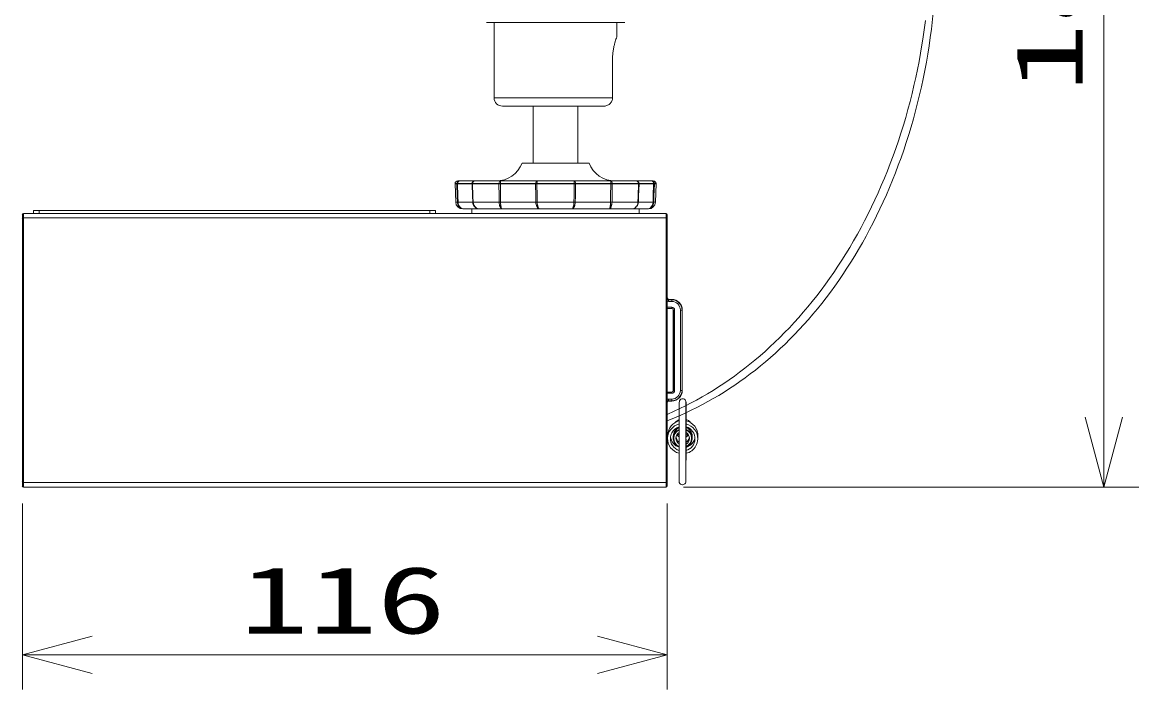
# Model space of a CAD drawing. Units: millimetres on the paper. Extents: x -62 to 65, y -59 to 59.
# Drawn here: x 4.05 to 44.03, y -0.3 to 23.59 of the extents above; entities that cross this region are included whole.
import ezdxf
from ezdxf.enums import TextEntityAlignment as Align

# ---------------------------------------------------------------- set-up
doc = ezdxf.new("R2010")
doc.units = ezdxf.units.MM
for name, color, linetype, lineweight in [('0-2_GAIKEI', 4, 'Continuous', 9), ('0-3_SUNPO', 7, 'Continuous', 9), ('0-4_0', 7, 'Continuous', 9)]:
    doc.layers.add(name, color=color, linetype=linetype, lineweight=lineweight)
doc.styles.add('ＭＳ ゴシック', font='')
doc.styles.get('ＭＳ ゴシック').set_extended_font_data('MS Gothic')

# ---------------------------------------------------------------- blocks, each defined once
blk = doc.blocks.new('_Open30')
at = {"layer": '0-4_0'}
blk.add_line((0, 0), (-1, 0), dxfattribs=at)
blk.add_lwpolyline([(-1, 0.2679), (0, 0), (-1, -0.2679)], dxfattribs=at)

msp = doc.modelspace()

# ---------------------------------------------------------------- linework, layer by layer
at = {"layer": '0-2_GAIKEI', "color": 7}
for p, q in [((20.666, 23.586), (25.626, 23.586)), ((20.946, 20.886), (20.946, 23.586)), ((25.346, 23.086), (25.346, 23.586)), ((25.34, 23.07), (25.323, 23.022)), ((25.346, 23.086), (25.34, 23.07)), ((25.188, 22.266), (25.188, 20.886)), ((24.86, 20.586), (21.246, 20.586)), ((22.346, 18.548), (22.346, 20.586)), ((23.946, 18.548), (23.946, 20.586)), ((24.346, 18.548), (21.946, 18.548)), ((4.046, 16.706), (4.046, 6.991)), ((4.088, 16.748), (27.104, 16.748)), ((27.146, 16.706), (27.146, 6.991)), ((27.104, 6.948), (4.088, 6.948))]:
    msp.add_line(p, q, dxfattribs=at)
at = {"layer": '0-2_GAIKEI'}
for p, q in [((25.188, 20.886), (20.946, 20.886)), ((19.546, 17.812), (21.117, 17.812)), ((19.546, 17.812), (19.546, 17.808)), ((26.746, 17.808), (19.546, 17.808)), ((19.569, 17.15), (19.546, 17.808)), ((19.609, 17.808), (19.609, 17.812)), ((19.633, 17.812), (19.633, 17.808)), ((26.646, 17.908), (19.646, 17.908)), ((20.155, 17.808), (20.155, 17.812)), ((20.173, 17.812), (20.172, 17.808)), ((21.117, 17.808), (21.117, 17.812)), ((21.135, 17.812), (21.117, 17.812)), ((21.169, 17.812), (21.135, 17.812)), ((22.429, 17.812), (21.169, 17.812)), ((21.169, 17.812), (21.169, 17.808)), ((22.429, 17.808), (22.429, 17.812)), ((22.459, 17.812), (22.429, 17.812)), ((22.478, 17.812), (22.459, 17.812)), ((22.478, 17.812), (26.12, 17.812)), ((22.478, 17.812), (22.478, 17.808)), ((23.814, 17.808), (23.814, 17.812)), ((23.863, 17.812), (23.863, 17.808)), ((25.123, 17.808), (25.123, 17.812)), ((25.175, 17.812), (25.175, 17.808)), ((26.12, 17.808), (26.12, 17.812)), ((26.129, 17.812), (26.12, 17.812)), ((26.137, 17.812), (26.129, 17.812)), ((26.659, 17.812), (26.137, 17.812)), ((26.137, 17.812), (26.137, 17.808)), ((26.659, 17.808), (26.659, 17.812)), ((26.678, 17.812), (26.659, 17.812)), ((26.683, 17.812), (26.678, 17.812)), ((26.683, 17.812), (26.746, 17.812)), ((26.683, 17.812), (26.684, 17.808)), ((26.723, 17.15), (26.746, 17.808)), ((26.746, 17.812), (26.746, 17.808)), ((4.446, 16.748), (4.446, 16.848)), ((18.846, 16.848), (4.446, 16.848)), ((4.646, 16.748), (4.646, 16.848)), ((18.646, 16.748), (18.646, 16.848)), ((18.846, 16.748), (18.846, 16.848)), ((26.723, 17.15), (19.569, 17.15)), ((19.819, 16.908), (26.473, 16.908)), ((20.146, 16.748), (20.146, 16.908)), ((26.146, 16.748), (26.146, 16.908)), ((4.088, 16.748), (4.088, 6.948)), ((4.088, 16.582), (27.104, 16.582)), ((27.104, 16.748), (27.104, 6.948)), ((27.195, 13.657), (27.195, 13.597)), ((27.195, 13.657), (27.305, 13.657)), ((27.195, 13.597), (27.305, 13.597)), ((27.216, 13.667), (27.305, 13.667)), ((27.305, 13.657), (27.305, 13.597)), ((27.146, 13.39), (27.306, 13.39)), ((27.146, 13.348), (27.306, 13.348)), ((27.146, 13.345), (27.306, 13.345)), ((27.306, 13.39), (27.306, 13.345)), ((27.408, 13.288), (27.363, 13.288)), ((27.363, 13.288), (27.363, 10.408)), ((27.365, 13.288), (27.365, 10.408)), ((27.408, 13.288), (27.408, 10.408)), ((27.615, 10.409), (27.615, 13.287)), ((27.675, 13.287), (27.615, 13.287)), ((27.675, 10.409), (27.675, 13.287)), ((27.685, 10.409), (27.685, 13.287)), ((27.408, 10.408), (27.363, 10.408)), ((27.675, 10.409), (27.615, 10.409)), ((27.146, 10.352), (27.306, 10.352)), ((27.146, 10.349), (27.306, 10.349)), ((27.146, 10.306), (27.306, 10.306)), ((27.195, 10.099), (27.305, 10.099)), ((27.195, 10.039), (27.195, 10.099)), ((27.195, 10.039), (27.305, 10.039)), ((27.216, 10.029), (27.305, 10.029)), ((27.305, 10.039), (27.305, 10.099)), ((27.306, 10.306), (27.306, 10.352)), ((27.82, 8.846), (27.818, 9.921)), ((27.159, 8.704), (27.163, 8.817)), ((27.822, 8.903), (27.82, 8.838)), ((27.82, 8.846), (27.82, 8.84)), ((27.36, 8.71), (27.362, 8.775)), ((27.819, 8.546), (27.813, 7.258)), ((27.822, 8.643), (27.819, 8.558)), ((28.039, 8.684), (28.042, 8.75)), ((28.238, 8.663), (28.243, 8.776)), ((27.104, 7.114), (4.088, 7.114))]:
    msp.add_line(p, q, dxfattribs=at)
for points in [[(36.394, 23.655), (36.315, 23.067), (36.22, 22.481), (36.167, 22.189), (36.11, 21.898), (36.049, 21.609), (35.984, 21.32), (35.916, 21.033), (35.844, 20.748), (35.768, 20.464), (35.688, 20.182), (35.605, 19.902), (35.518, 19.624), (35.428, 19.348), (35.334, 19.074), (35.237, 18.803), (35.136, 18.533), (35.032, 18.267), (34.924, 18.003), (34.814, 17.743), (34.7, 17.484), (34.584, 17.229), (34.464, 16.976), (34.341, 16.728), (34.215, 16.481), (34.087, 16.239), (33.955, 15.999), (33.821, 15.763), (33.684, 15.53), (33.545, 15.301), (33.403, 15.075), (33.258, 14.853), (33.111, 14.634), (32.962, 14.42), (32.81, 14.208)], [(36.676, 23.937), (36.609, 23.34), (36.569, 23.043), (36.526, 22.746), (36.479, 22.45), (36.427, 22.155), (36.372, 21.861), (36.313, 21.568), (36.251, 21.277), (36.184, 20.987), (36.114, 20.699), (36.04, 20.413), (35.962, 20.129), (35.881, 19.847), (35.796, 19.567), (35.708, 19.289), (35.617, 19.014), (35.521, 18.74), (35.423, 18.47), (35.321, 18.202), (35.216, 17.938), (35.108, 17.675), (34.997, 17.417), (34.882, 17.16), (34.765, 16.908), (34.645, 16.658), (34.522, 16.412), (34.395, 16.168), (34.267, 15.929), (34.135, 15.692), (34.001, 15.459), (33.864, 15.23), (33.725, 15.004), (33.583, 14.782), (33.439, 14.564)], [(19.63, 17.15), (19.623, 17.359), (19.609, 17.808)], [(19.633, 17.808), (19.647, 17.359), (19.654, 17.15)], [(20.178, 17.15), (20.171, 17.359), (20.155, 17.808)], [(20.172, 17.808), (20.188, 17.359), (20.195, 17.15)], [(21.124, 17.15), (21.122, 17.359), (21.117, 17.808)], [(21.169, 17.808), (21.174, 17.359), (21.176, 17.15)], [(22.44, 17.15), (22.437, 17.359), (22.429, 17.808)], [(22.478, 17.808), (22.486, 17.359), (22.489, 17.15)], [(23.803, 17.15), (23.806, 17.359), (23.814, 17.808)], [(23.863, 17.808), (23.855, 17.359), (23.852, 17.15)], [(25.116, 17.15), (25.118, 17.359), (25.123, 17.808)], [(25.175, 17.808), (25.17, 17.359), (25.168, 17.15)], [(26.097, 17.15), (26.104, 17.359), (26.12, 17.808)], [(26.137, 17.808), (26.121, 17.359), (26.114, 17.15)], [(26.638, 17.15), (26.645, 17.359), (26.659, 17.808)], [(26.684, 17.808), (26.669, 17.359), (26.662, 17.15)], [(33.439, 14.564), (33.292, 14.349), (33.143, 14.138), (32.992, 13.93), (32.839, 13.728), (32.683, 13.527), (32.526, 13.332), (32.365, 13.14), (32.204, 12.952), (32.04, 12.768), (31.875, 12.588), (31.707, 12.411), (31.538, 12.239), (31.366, 12.07), (31.193, 11.906), (31.018, 11.744), (30.842, 11.588), (30.664, 11.435), (30.484, 11.286), (30.303, 11.14), (30.12, 10.999), (29.935, 10.862), (29.749, 10.728), (29.561, 10.598), (29.373, 10.473), (29.182, 10.351), (28.99, 10.233), (28.796, 10.118), (28.602, 10.008), (28.405, 9.901), (28.207, 9.798), (28.008, 9.699), (27.808, 9.604), (27.605, 9.513), (27.402, 9.425), (27.197, 9.341), (27.146, 9.321)], [(32.81, 14.208), (32.656, 14.001), (32.5, 13.797), (32.342, 13.597), (32.181, 13.401), (32.019, 13.209), (31.854, 13.02), (31.688, 12.836), (31.519, 12.654), (31.349, 12.478), (31.176, 12.304), (31.002, 12.136), (30.826, 11.97), (30.649, 11.809), (30.47, 11.651), (30.289, 11.498), (30.106, 11.348), (29.923, 11.203), (29.737, 11.061), (29.55, 10.923), (29.361, 10.789), (29.171, 10.659), (28.979, 10.533), (28.786, 10.411), (28.591, 10.292), (28.396, 10.177), (28.198, 10.066), (28, 9.96), (27.8, 9.856), (27.599, 9.757), (27.396, 9.662), (27.146, 9.55)], [(27.698, 10.113), (27.667, 10.109), (27.638, 10.097), (27.613, 10.078), (27.588, 10.043), (27.579, 10.012), (27.577, 9.972), (27.576, 9.65), (27.575, 9.475)], [(27.698, 10.113), (27.729, 10.109), (27.758, 10.097), (27.782, 10.078), (27.801, 10.053), (27.815, 10.017), (27.818, 9.974), (27.818, 9.921)], [(27.572, 7.791), (27.571, 7.209), (27.572, 7.154), (27.577, 7.118), (27.596, 7.08), (27.618, 7.058), (27.646, 7.042), (27.676, 7.034), (27.691, 7.033)], [(27.691, 7.033), (27.723, 7.037), (27.752, 7.049), (27.776, 7.068), (27.796, 7.093), (27.81, 7.13), (27.812, 7.171), (27.813, 7.258)]]:
    msp.add_lwpolyline(points, dxfattribs=at)
at = {"layer": '0-2_GAIKEI', "color": 7}
for centre, radius, start, end in [((27.622, 22.201), 2.441, 164.6966, 167.662), ((27.858, 22.136), 2.685, 162.4365, 164.6941), ((27.994, 22.093), 2.828, 160.8174, 162.4354), ((27.244, 22.265), 2.057, 175.4638, 180), ((27.311, 22.26), 2.123, 171.2843, 175.4542), ((27.468, 22.235), 2.283, 167.6666, 171.2718), ((21.246, 20.886), 0.3, 180, 270), ((24.861, 20.944), 0.358, 270, 289.5922), ((24.867, 20.924), 0.337, 289.678, 300.184), ((24.871, 20.916), 0.329, 289.5409, 310.9975), ((24.875, 20.91), 0.321, 300.1806, 311.1589), ((24.89, 20.894), 0.299, 311.0082, 334.6288), ((21.013, 18.908), 1, 270, 338.8998), ((25.279, 18.908), 1, 201.1002, 270), ((4.088, 16.706), 0.0424, 90, 180), ((27.104, 16.706), 0.0424, 0, 90), ((4.088, 6.991), 0.0424, 180, 270), ((27.104, 6.991), 0.0424, 270, 0)]:
    msp.add_arc(centre, radius, start, end, dxfattribs=at)
at = {"layer": '0-2_GAIKEI'}
for centre, radius, start, end in [((24.906, 20.886), 0.281, 334.7135, 0), ((24.904, 20.887), 0.284, 334.8651, 347.2908), ((24.908, 20.886), 0.279, 347.309, 0), ((19.646, 17.808), 0.1, 90, 178), ((26.646, 17.808), 0.1, 2, 90), ((19.819, 17.158), 0.25, 182, 270), ((19.89, 17.158), 0.26, 181.8427, 203.3145), ((19.885, 17.156), 0.255, 203.3699, 214.1727), ((19.661, 17.099), 0.0451, 256.8034, 285.061), ((19.941, 17.157), 0.286, 181.5669, 200.9601), ((19.92, 17.15), 0.264, 201.0746, 211.2334), ((19.683, 17.044), 0.0327, 253.4675, 288.3148), ((19.878, 17.151), 0.246, 214.1918, 224.8106), ((19.9, 17.138), 0.241, 211.2454, 221.6147), ((19.871, 17.145), 0.237, 225.1572, 247.1996), ((19.712, 17.002), 0.0265, 252.4374, 288.6397), ((19.879, 17.118), 0.212, 221.7783, 244.7096), ((19.869, 17.138), 0.23, 247.0892, 270), ((19.869, 17.098), 0.189, 244.7013, 270), ((20.43, 17.158), 0.252, 181.9755, 204.2113), ((20.462, 17.158), 0.267, 181.7762, 202.6698), ((20.429, 17.158), 0.251, 204.2167, 215.2887), ((20.454, 17.155), 0.258, 202.7373, 213.3228), ((20.428, 17.157), 0.25, 215.288, 225.9094), ((20.443, 17.148), 0.246, 213.3383, 223.829), ((20.426, 17.155), 0.247, 225.8871, 247.8778), ((20.261, 16.99), 0.0145, 246.5475, 295.8619), ((20.432, 17.137), 0.23, 224.0982, 246.2959), ((20.425, 17.153), 0.244, 247.8833, 270), ((20.426, 17.122), 0.213, 246.195, 270), ((21.674, 17.156), 0.549, 180.6392, 190.568), ((21.539, 17.132), 0.413, 190.7177, 196.7257), ((21.157, 17.261), 0.208, 263.5689, 276.5793), ((21.435, 17.1), 0.304, 196.6679, 203.7199), ((21.165, 17.161), 0.149, 261.9907, 278.1546), ((21.303, 17.037), 0.158, 202.0909, 224.6824), ((21.175, 17.096), 0.121, 261.628, 278.4794), ((22.256, 17.155), 1.08, 180.301, 185.331), ((21.939, 17.127), 0.762, 185.4142, 188.5988), ((21.685, 17.088), 0.505, 188.5498, 192.6037), ((21.234, 16.968), 0.0597, 223.992, 267.4913), ((21.387, 17.015), 0.198, 191.178, 206.6691), ((22.867, 17.156), 0.427, 180.9211, 193.7638), ((22.474, 17.239), 0.186, 263.2333, 276.9964), ((22.786, 17.137), 0.343, 193.9049, 201.269), ((22.718, 17.111), 0.271, 201.2226, 209.4441), ((22.485, 17.145), 0.134, 261.5758, 278.6469), ((22.629, 17.056), 0.166, 208.1598, 231.5596), ((22.5, 17.084), 0.109, 261.1995, 278.9629), ((23.141, 17.156), 0.652, 180.5635, 188.9171), ((22.987, 17.133), 0.496, 189.0328, 193.985), ((22.851, 17.099), 0.356, 193.9343, 199.8453), ((22.676, 17.03), 0.168, 198.4512, 218.0863), ((22.578, 16.992), 0.0835, 231.4806, 268.4887), ((23.714, 16.992), 0.0838, 271.7342, 308.6105), ((23.614, 17.031), 0.17, 322.0685, 341.8502), ((23.664, 17.056), 0.165, 308.2518, 331.4059), ((23.442, 17.098), 0.355, 340.1692, 346.0974), ((23.793, 17.084), 0.109, 261.0371, 278.8005), ((23.305, 17.133), 0.496, 346.0358, 350.9886), ((23.807, 17.145), 0.134, 261.3531, 278.4242), ((23.149, 17.156), 0.654, 351.0724, 359.4044), ((23.818, 17.239), 0.186, 263.0036, 276.7667), ((23.575, 17.111), 0.27, 330.5484, 338.7981), ((23.504, 17.138), 0.346, 338.763, 346.0744), ((23.426, 17.156), 0.426, 346.2241, 359.078), ((25.058, 16.968), 0.06, 272.7873, 316.12), ((24.902, 17.016), 0.202, 333.5571, 349.1058), ((25.117, 17.096), 0.121, 261.5206, 278.372), ((24.608, 17.088), 0.504, 347.4043, 351.4622), ((24.99, 17.037), 0.156, 315.1323, 337.5332), ((24.354, 17.127), 0.76, 351.4073, 354.5973), ((25.127, 17.161), 0.149, 261.8453, 278.0093), ((24.033, 17.156), 1.083, 354.6677, 359.6828), ((25.135, 17.261), 0.208, 263.4207, 276.4311), ((24.858, 17.099), 0.302, 336.278, 343.3718), ((24.749, 17.133), 0.417, 343.3206, 349.2695), ((24.619, 17.156), 0.549, 349.4113, 359.3454), ((25.867, 17.153), 0.245, 270, 292.1872), ((25.867, 17.121), 0.213, 270, 293.7325), ((25.86, 17.136), 0.23, 293.7995, 316.3372), ((25.866, 17.156), 0.247, 292.0355, 313.6767), ((26.031, 16.99), 0.0145, 244.1381, 293.4525), ((25.849, 17.148), 0.246, 316.185, 326.6653), ((25.865, 17.157), 0.249, 314.0785, 324.725), ((25.84, 17.154), 0.257, 326.6618, 337.2986), ((25.862, 17.159), 0.252, 324.7445, 335.7503), ((25.83, 17.158), 0.268, 337.3365, 358.1946), ((25.863, 17.158), 0.252, 335.7736, 358.0382), ((26.423, 17.138), 0.23, 270, 292.915), ((26.424, 17.097), 0.189, 270, 295.217), ((26.473, 17.158), 0.25, 270, 358), ((26.413, 17.118), 0.212, 295.407, 318.686), ((26.421, 17.145), 0.237, 292.8045, 314.8428), ((26.58, 17.002), 0.0265, 251.246, 287.4478), ((26.392, 17.138), 0.242, 318.3981, 328.7505), ((26.415, 17.151), 0.246, 315.1922, 325.8082), ((26.374, 17.149), 0.263, 328.7447, 338.9574), ((26.609, 17.044), 0.0327, 251.6852, 286.5325), ((26.407, 17.156), 0.255, 325.8273, 336.6301), ((26.351, 17.158), 0.287, 339.0501, 358.4119), ((26.631, 17.099), 0.0451, 254.939, 283.1966), ((26.402, 17.158), 0.26, 336.6855, 358.1573), ((27.195, 13.717), 0.06, 213.5572, 270), ((27.216, 13.738), 0.0707, 189.8376, 270), ((27.195, 13.717), 0.12, 245.9248, 270), ((27.305, 13.287), 0.38, 0, 90), ((27.305, 13.287), 0.37, 0, 90), ((27.305, 13.287), 0.31, 0, 90), ((27.306, 13.288), 0.102, 0, 90), ((27.306, 13.288), 0.0593, 0, 90), ((27.306, 13.288), 0.0565, 0, 90), ((27.305, 10.409), 0.31, 270, 0), ((27.305, 10.409), 0.38, 270, 0), ((27.305, 10.409), 0.37, 270, 0), ((27.306, 10.408), 0.0565, 270, 0), ((27.306, 10.408), 0.0593, 270, 0), ((27.306, 10.408), 0.102, 270, 0), ((27.195, 9.979), 0.06, 90, 146.4445), ((27.195, 9.979), 0.12, 90, 114.0752), ((27.216, 9.959), 0.0707, 90, 170.162), ((126.495, 9.345), 98.68, 179.62624, 179.92437), ((27.702, 8.762), 0.34, 112.0583, 168.136), ((27.699, 8.838), 0.12, 341.4344, 357.8229), ((27.702, 8.762), 0.34, 11.6404, 69.818), ((27.699, 8.697), 0.34, 191.6399, 248.1201), ((27.699, 8.697), 0.34, 290.4394, 348.1355), ((160.704, 7.436), 132.893, 179.84675, 180.11977)]:
    msp.add_arc(centre, radius, start, end, dxfattribs=at)
for centre, major_axis, ratio, start_param, end_param in [((19.707, 17.808), (0, 0.1), 0.982642, 6.283185, 7.819075), ((19.707, 17.808), (0, 0.1), 0.73796, 6.283185, 7.819075), ((20.255, 17.808), (0, 0.1), 0.999004, 6.283185, 7.819075), ((20.255, 17.808), (0, -0.1), 0.826009, 3.141593, 4.677482), ((21.173, 17.808), (0, -0.1), 0.563657, 3.141593, 4.677482), ((21.173, 17.808), (0, -0.1), 0.04463, 3.141593, 4.677482), ((22.497, 17.808), (0, -0.1), 0.674844, 3.141593, 4.677482), ((22.497, 17.808), (0, -0.1), 0.185511, 3.141593, 4.677482), ((23.795, 17.808), (0, -0.1), 0.185511, 1.605703, 3.141593), ((23.795, 17.808), (0, -0.1), 0.674844, 1.605703, 3.141593), ((25.119, 17.808), (0, -0.1), 0.04463, 1.605703, 3.141593), ((25.119, 17.808), (0, -0.1), 0.563657, 1.605703, 3.141593), ((26.037, 17.808), (0, -0.1), 0.826009, 1.605703, 3.141593), ((26.037, 17.808), (0, -0.1), 0.999004, 1.605703, 3.141593), ((26.585, 17.808), (0, -0.1), 0.982642, 1.605703, 3.141593), ((26.585, 17.808), (0, -0.1), 0.73796, 1.605703, 3.141593), ((20.291, 17.096), (0.0913, 0.0408), 0.136536, 3.187085, 3.688815), ((20.305, 17.071), (0.0818, 0.0575), 0.191647, 3.184209, 3.63094), ((21.233, 17.139), (-0.002, -0.231), 0.240047, 5.886536, 6.285103), ((22.566, 17.105), (0.011, -0.196), 0.373283, 5.829478, 6.262408), ((23.721, 17.151), (-0.005, -0.243), 0.34189, 0.007237, 0.394417), ((25.054, 17.173), (0.007, -0.264), 0.228019, 6.277354, 6.648283), ((25.987, 17.071), (0.0818, -0.0575), 0.191647, 5.793838, 6.240569), ((26.001, 17.096), (0.0913, -0.0408), 0.136536, 5.735963, 6.237693), ((4.088, 16.548), (0.0424, 0), 0.802372, 1.570796, 3.141593), ((27.104, 16.548), (-0.0424, 0), 0.802372, 3.141593, 4.712389), ((27.698, 9.921), (0.12, 0), 0.949152, 6.14288, 6.279363), ((27.699, 8.683), (0.54, -0.021), 0.999444, 1.841381, 3.141673), ((27.703, 8.797), (0.54, -0.021), 0.999444, 1.849029, 3.141673), ((27.705, 9.03), (0.36, -0.014), 0.999444, 1.980443, 2.474939), ((27.575, 8.573), (-0.003, -1.42), 0.001203, 4.02408, 5.295558), ((27.815, 8.573), (-0.003, -1.42), 0.001203, 4.02408, 5.295558), ((27.705, 9.03), (0.36, -0.014), 0.999444, 1.106875, 1.288831), ((27.703, 8.797), (0.54, -0.021), 0.999444, 6.282906, 7.676077), ((27.699, 8.683), (0.54, -0.021), 0.999444, 0.00008, 1.384354), ((27.705, 9.03), (0.36, -0.014), 0.999444, 0.722314, 1.106875), ((27.699, 8.683), (0.44, -0.017), 0.999444, 2.677672, 3.141673), ((27.699, 8.683), (0.44, -0.017), 0.999444, 1.896204, 2.677672), ((27.699, 8.697), (0.34, -0.013), 0.999444, 1.986787, 3.141473), ((27.702, 8.763), (0.34, -0.013), 0.999444, 2.972785, 3.141473), ((27.702, 8.763), (0.34, -0.013), 0.999444, 1.994176, 2.972785), ((27.699, 8.697), (0.32, -0.012), 0.999444, 2.011822, 4.343226), ((27.703, 8.973), (0.26, -0.01), 0.999444, 2.882899, 3.13943), ((27.705, 9.03), (0.26, -0.01), 0.999444, 3.250943, 3.335717), ((27.699, 8.697), (0.24, -0.009), 0.999444, 2.160097, 3.141473), ((27.703, 8.973), (0.26, -0.01), 0.999444, 3.810683, 4.226494), ((27.705, 9.03), (0.26, -0.01), 0.999444, 3.935016, 4.217445), ((27.705, 9.03), (0.26, -0.01), 0.999444, 5.178225, 5.528725), ((27.703, 8.973), (0.26, -0.01), 0.999444, 5.186852, 5.661037), ((27.7, 8.846), (0.12, 0), 0.949152, 5.958967, 6.279363), ((27.699, 8.697), (0.32, -0.012), 0.999444, 5.131365, 7.507462), ((27.699, 8.683), (0.44, -0.017), 0.999444, 0.00008, 1.331731), ((27.702, 8.763), (0.34, -0.013), 0.999444, 0.240965, 1.256306), ((27.699, 8.697), (0.34, -0.013), 0.999444, 6.283065, 7.531349), ((27.699, 8.697), (0.24, -0.009), 0.999444, 6.283065, 7.367495), ((27.7, 8.838), (0.12, -0.005), 0.999444, 0.036079, 0.061263), ((27.7, 8.838), (-0.12, 0.005), 0.999444, 3.141473, 3.177672), ((27.703, 8.973), (0.26, -0.01), 0.999444, 0.063816, 0.303477), ((27.705, 9.03), (0.26, -0.01), 0.999444, 6.137643, 6.173878), ((27.702, 8.763), (0.34, -0.013), 0.999444, 6.283065, 6.524151), ((27.699, 8.683), (0.54, -0.021), 0.999444, 3.141673, 4.513681), ((27.699, 8.683), (0.44, -0.017), 0.999444, 3.141673, 4.458864), ((27.703, 8.793), (0.44, -0.017), 0.999444, 3.267101, 4.449381), ((27.699, 8.697), (0.34, -0.013), 0.999444, 3.141473, 3.382558), ((27.699, 8.697), (0.24, -0.009), 0.999444, 3.141473, 4.194953), ((27.702, 8.763), (0.24, -0.009), 0.999444, 3.281129, 4.183117), ((27.702, 8.643), (0.12, -0.005), 0.999444, 0.036079, 0.431974), ((27.699, 8.558), (0.12, -0.005), 0.999444, 0.036079, 0.359504), ((27.699, 8.547), (0.12, 0), 0.926066, 0.003188, 0.324466), ((27.699, 8.683), (0.54, -0.021), 0.999444, 4.97125, 5.819264), ((27.699, 8.697), (0.24, -0.009), 0.999444, 5.271206, 6.283065), ((27.699, 8.683), (0.44, -0.017), 0.999444, 5.023792, 6.283265), ((27.703, 8.793), (0.44, -0.017), 0.999444, 5.015196, 5.819264), ((27.702, 8.763), (0.24, -0.009), 0.999444, 5.260624, 6.143691), ((27.819, 8.398), (0, -0.16), 0.001203, 3.174933, 3.528536), ((27.699, 8.697), (0.34, -0.013), 0.999444, 6.114378, 6.283065), ((27.703, 8.793), (0.44, -0.017), 0.999444, 5.819264, 6.157721), ((27.699, 8.683), (0.54, -0.021), 0.999444, 5.819264, 6.283265), ((27.693, 7.258), (0.12, 0), 0.926066, 0.003188, 0.153288), ((4.088, 7.148), (0.0424, 0), 0.802372, 3.141593, 4.712389), ((27.104, 7.148), (-0.0424, 0), 0.802372, 1.570796, 3.141593)]:
    msp.add_ellipse(centre, major_axis=major_axis, ratio=ratio, start_param=start_param, end_param=end_param, dxfattribs=at)
at = {"layer": '0-3_SUNPO'}
for p, q in [((42.782, 41.298), (42.782, 9.448)), ((27.729, 6.948), (44.032, 6.948)), ((4.046, 6.366), (4.046, -0.302)), ((27.146, 6.366), (27.146, -0.302)), ((6.546, 0.948), (24.646, 0.948))]:
    msp.add_line(p, q, dxfattribs=at)

# ---------------------------------------------------------------- block references
at = {"layer": '0-3_SUNPO', "xscale": 2.5, "yscale": 2.5}
for p, rotation in [((42.782, 6.948), 270), ((4.046, 0.948), 180)]:
    msp.add_blockref('_Open30', p, dxfattribs=dict(at, rotation=rotation))
msp.add_blockref('_Open30', (27.146, 0.948), dxfattribs=at)

# ---------------------------------------------------------------- texts
at = {"layer": '0-3_SUNPO', "style": 'ＭＳ ゴシック', "width": 1.5}
msp.add_text('184', height=2.405, rotation=90, dxfattribs=at).set_placement((42.744, 21.089), align=Align.BOTTOM_LEFT)
msp.add_text('116', height=2.405, dxfattribs=at).set_placement((11.846, 0.986), align=Align.BOTTOM_LEFT)

doc.saveas('drawing.dxf')
